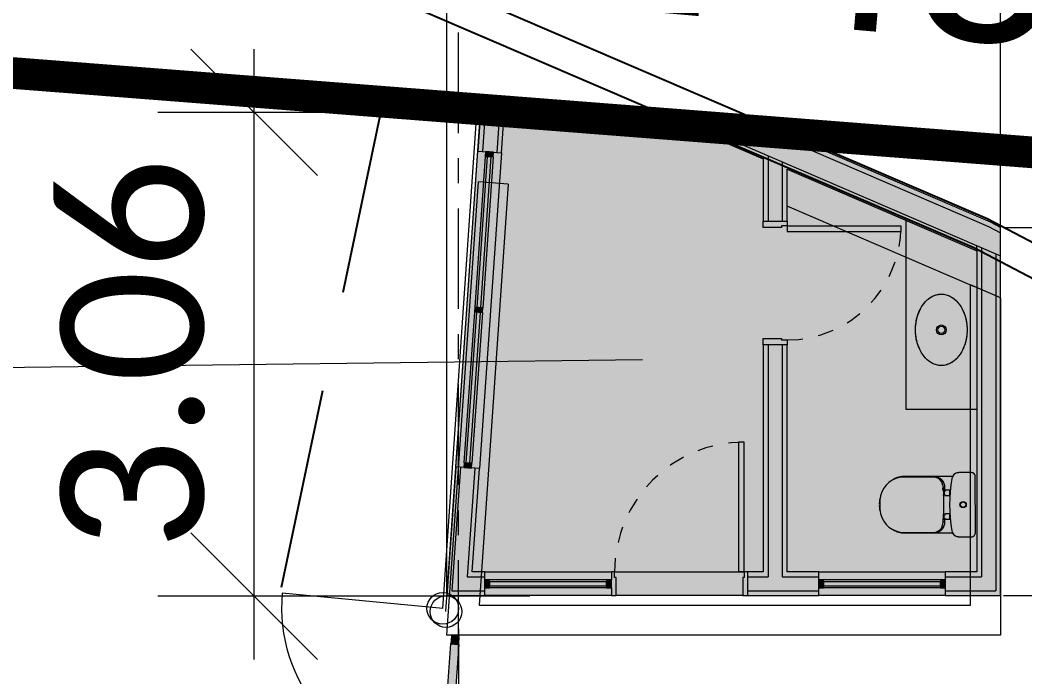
# Model space of a CAD drawing. Header units: metres. Extents: x 1156 to 2335, y -13 to 268.
# Drawn here: x 1241.93 to 1248.28, y 226 to 230.15 of the extents above; entities that cross this region are included whole.
import ezdxf

# ---------------------------------------------------------------- set-up
doc = ezdxf.new("R2010")
doc.units = ezdxf.units.M
doc.header["$LTSCALE"] = 0.05
doc.header["$PDMODE"] = 1
for name, pattern in [('_Tracejado médio', [0.004, 0.003, -0.001]), ('Contínua', [0]), ('DASHEDX2', [38.1, 25.4, -12.7]), ('Grid Line', [0.022225, 0.0127, -0.003175, 0.003175, -0.003175]), ('IMPORT-Linha de eixo - Traço e ponto', [1500, 1125, -187.5, 0, -187.5])]:
    doc.linetypes.add(name, pattern=pattern)
doc.layers.get('0').update_dxf_attribs({"lineweight": 0})
doc.layers.get('Defpoints').update_dxf_attribs({"lineweight": 15})
for name, color, linetype, lineweight in [('#COTAS', 7, 'Continuous', 18), ('A-DETL-3', 7, 'Continuous', 15), ('A-DOOR', 7, 'Continuous', 9), ('A-DOOR-2', 7, 'Continuous', 5), ('A-DOOR-HDLN', 7, '_Tracejado médio', 5), ('A-FLOR', 7, 'Continuous', 9), ('A-GLAZ-CURT', 7, 'Continuous', 5), ('A-GLAZ-CWMG', 7, 'Continuous', 5), ('A-GLAZ-CWMG-2', 7, 'Continuous', 9), ('A-WALL', 7, 'Continuous', 9), ('ARQ_PAREDE', 3, 'Continuous', 5), ('I-WALL', 7, 'Continuous', 9), ('I-WALL-1', 7, 'Continuous', 15), ('maquina', 3, 'Continuous', 20), ('P-SANR-FIXT', 7, 'Continuous', 9)]:
    doc.layers.add(name, color=color, linetype=linetype, lineweight=lineweight)
for name, color, linetype, lineweight, true_color in [('A-DOOR-1', 7, 'Continuous', 5, 0xc0c0c0), ('A-GLAZ-CURT-1', 7, 'Continuous', 5, 0x74756c), ('A-GLAZ-CWMG-1', 7, 'Continuous', 5, 0x74756c), ('A-GLAZ-CWMG-3', 7, 'Continuous', 5, 0xc0c0c0), ('A-WALL-PATT-1', 7, 'Continuous', 15, 0xb0b0b0), ('A-WALL-PATT-2', 7, 'Continuous', 5, 0xb0b0b0), ('CONTAINER_dwg-1', 9, 'Continuous', 5, 0x808080), ('MV_CHM_EIXOS_2D-1', 9, 'IMPORT-Linha de eixo - Traço e ponto', 5, 0x808080), ('S-GRID-1', 7, 'Grid Line', 5, 0x0080c0)]:
    doc.layers.add(name, color=color, linetype=linetype, lineweight=lineweight, true_color=true_color)
for name, color, linetype in [('ARQ_RUA', 2, 'Continuous'), ('Muro azimute', 5, 'Continuous'), ('talude', 2, 'Continuous')]:
    doc.layers.add(name, color=color, linetype=linetype)
doc.styles.add('Calibri', font='calibri.ttf', dxfattribs={"height": 0.9})
doc.styles.add('PDF Arial', font='arial.ttf')
doc.dimstyles.new('_Linear__M_MM_1_8mm', dxfattribs={"dimscale": 0.3048, "dimtxt": 0.9, "dimasz": 2.624672, "dimexe": 2, "dimexo": 0.0625, "dimgap": 1, "dimtad": 1, "dimrnd": 0.001, "dimzin": 0, "dimdsep": 46, "dimtxsty": 'Calibri', "dimblk1": 'OBLIQUE', "dimblk2": 'OBLIQUE', "dimsah": 1, "dimcen": 0.09, "dimdle": 1.312336, "dimclrd": 1, "dimclre": 1, "dimclrt": 1, "dimazin": 0, "dimtfac": 1, "dimtix": 1, "dimtmove": 0, "dimatfit": 3, "dimfxl": 0.1, "dimtvp": 1, "dimtolj": 1, "dimtzin": 0, "dimlwd": 5, "dimlwe": 5, "dimarcsym": 2})

# ---------------------------------------------------------------- blocks, each defined once
blk = doc.blocks.new('A$C9e43eeee')
at = {"layer": 'Muro azimute', "color": 7, "lineweight": 50}
blk.add_line((86.9643, 205.088), (40.8337, 208.6763), dxfattribs=at)
blk = doc.blocks.new('A$C1ef3e068')
at = {"layer": 'Muro azimute', "color": 4, "const_width": 0.2}
blk.add_lwpolyline([(44.8891, 212.8593), (91.0198, 209.271), (106.6474, 204.4458), (129.8381, 194.9376), (154.7782, 186.6407), (178.1045, 178.2774), (188.389, 170.4196), (196.2125, 160.9886), (203.9098, 143.6997), (222.9501, 110.088)], dxfattribs=at)
at = {"layer": 'Muro azimute', "color": 252, "lineweight": 0}
blk.add_blockref('A$C9e43eeee', (4.0555, 4.183), dxfattribs=at)
at = {"layer": 'Muro azimute', "color": 7, "lineweight": 0, "style": 'PDF Arial'}
blk.add_text('AZ 91º52\'45" D=46,27m', height=1.2, rotation=354.97442, dxfattribs=at).set_placement((60.5293, 212.409))
blk = doc.blocks.new('Rectangular Mullion - 50mm x 50mm aluminio-4216640-Térreo')
at = {"layer": 'A-GLAZ-CWMG-1'}
blk.add_hatch(color=256, dxfattribs=at).paths.add_polyline_path([(5.9392, 33.3753), (6.0017, 34.2731), (5.9518, 34.2766), (5.8893, 33.3787), (5.9262, 33.3762)])
at = {"layer": 'A-GLAZ-CWMG'}
for p, q in [((5.8893, 33.3787), (5.9518, 34.2766)), ((6.0017, 34.2731), (5.9392, 33.3753)), ((5.9518, 34.2766), (6.0017, 34.2731)), ((5.9392, 33.3753), (5.8893, 33.3787))]:
    blk.add_line(p, q, dxfattribs=at)
blk = doc.blocks.new('Rectangular Mullion - 50mm x 50mm aluminio-4218254-Térreo')
at = {"layer": 'A-GLAZ-CWMG-1'}
blk.add_hatch(color=256, dxfattribs=at).paths.add_polyline_path([(-0.05, 0.025), (0, 0.025), (0, -0.025), (-0.05, -0.025), (-0.05, 0.0125)])
at = {"layer": 'A-GLAZ-CWMG'}
for p, q in [((-0.05, -0.025), (-0.05, 0.025)), ((-0.05, 0.025), (0, 0.025)), ((0, 0.025), (0, -0.025)), ((0, -0.025), (-0.05, -0.025))]:
    blk.add_line(p, q, dxfattribs=at)
blk = doc.blocks.new('CONTAINER_dwg-4297997-Térreo')
at = {"layer": 'MV_CHM_EIXOS_2D-1', "flags": 128}
blk.add_lwpolyline([(0, 33.9115), (0, 32.9115), (0, 4.76)], dxfattribs=at)
blk = doc.blocks.new('A$C48630bea')
at = {"layer": 'A-DETL-3'}
blk.add_line((23.9807, 100.8157), (25.1634, 100.3075), dxfattribs=at)
at = {"layer": 'I-WALL'}
for p, q in [((21.8315, 98.1038), (22.0309, 100.9674)), ((22.2203, 100.9526), (22.0309, 100.9674)), ((22.2203, 100.9526), (22.0352, 98.2938)), ((25.1415, 98.2938), (25.1415, 100.317)), ((25.3315, 100.2353), (25.1415, 100.317)), ((25.3315, 100.2353), (25.3315, 98.1038)), ((22.0352, 98.2938), (25.1415, 98.2938)), ((25.3315, 98.1038), (21.8315, 98.1038))]:
    blk.add_line(p, q, dxfattribs=at)
at = {"layer": 'A-GLAZ-CWMG'}
blk.add_blockref('Rectangular Mullion - 50mm x 50mm aluminio-4216640-Térreo', (15.9053, 63.7735), dxfattribs=at)
at = {"layer": 'A-GLAZ-CWMG', "extrusion": (0, 0, -1), "rotation": 93.98327026628105}
blk.add_blockref('Rectangular Mullion - 50mm x 50mm aluminio-4218254-Térreo', (-21.8856, 98.0982), dxfattribs=at)
at = {"layer": 'CONTAINER_dwg-1'}
blk.add_blockref('CONTAINER_dwg-4297997-Térreo', (21.9053, 64.2335), dxfattribs=at)
blk = doc.blocks.new('_DOR-___-Madeira 1Folha s batente - 70x210-4205296-Portaria')
at = {"layer": 'A-DOOR'}
for p, q in [((-0.39, 0.075), (-0.35, 0.075)), ((-0.35, 0.075), (-0.35, -0.04)), ((0.35, 0.075), (0.39, 0.075)), ((0.35, -0.04), (0.35, 0.075)), ((-0.36, -0.04), (-0.36, -0.075)), ((-0.35, -0.04), (-0.36, -0.04)), ((0.36, -0.04), (0.35, -0.04)), ((0.36, -0.075), (0.36, -0.04)), ((-0.36, -0.075), (-0.39, -0.075)), ((0.39, -0.075), (0.36, -0.075))]:
    blk.add_line(p, q, dxfattribs=at)
at = {"layer": 'A-DOOR-1'}
for p, q in [((0.325, -0.075), (0.325, -0.795)), ((0.36, -0.075), (0.325, -0.075)), ((0.36, -0.075), (0.36, -0.795)), ((0.36, -0.795), (0.325, -0.795))]:
    blk.add_line(p, q, dxfattribs=at)
at = {"layer": 'A-DOOR-HDLN'}
blk.add_arc((0.36, -0.075), 0.72, 180, 270, dxfattribs=at)
blk = doc.blocks.new('Deca_Bacia Sanitaria Vogue Plus_P_505_Caixa Acoplada - P_505_Branco Gelo GE17_Acionamento Simples 6lpf-4101059-Portaria')
at = {"layer": 'P-SANR-FIXT'}
for p, q in [((9.1395, 35.1274), (9.1414, 35.1274)), ((9.222, 35.1275), (9.142, 35.1275)), ((8.992, 35.0996), (8.7946, 35.0996)), ((8.8001, 35.1057), (9.1034, 35.1057)), ((9.2462, 34.7454), (9.2461, 35.1047)), ((9.0408, 35.0456), (9.0424, 35.032)), ((9.0411, 35.031), (9.0534, 35.031)), ((9.0428, 35.0116), (9.0411, 35.031)), ((9.0424, 35.032), (9.0459, 34.9901)), ((9.0424, 35.032), (9.0534, 35.032)), ((9.0443, 35.0116), (9.0428, 35.0116)), ((9.0441, 35.0111), (9.0521, 35.0111)), ((9.0443, 35.0116), (9.0534, 35.0116)), ((9.0459, 34.9902), (9.0541, 34.9901)), ((9.052, 35.0092), (9.05, 35.008)), ((9.05, 35.008), (9.05, 34.9901)), ((9.052, 35.0111), (9.0534, 35.0111)), ((9.052, 35.0093), (9.052, 35.0111)), ((9.0541, 35.0093), (9.052, 35.0093)), ((9.0534, 35.0111), (9.0534, 35.0325)), ((9.0541, 35.0168), (9.0541, 35.0093)), ((9.0856, 35.0168), (9.0541, 35.0168)), ((9.0541, 34.9901), (9.0541, 34.9831)), ((9.0856, 34.9831), (9.0856, 35.0168)), ((9.0541, 34.9831), (9.0856, 34.9831)), ((9.0541, 34.8666), (9.0541, 34.8595)), ((9.0856, 34.8666), (9.0541, 34.8666)), ((9.0856, 34.8329), (9.0856, 34.8666)), ((9.0408, 34.804), (9.0424, 34.8176)), ((9.0428, 34.838), (9.0411, 34.8186)), ((9.0411, 34.8186), (9.0534, 34.8186)), ((9.0424, 34.8176), (9.0459, 34.8594)), ((9.0424, 34.8176), (9.0534, 34.8176)), ((9.0443, 34.838), (9.0428, 34.838)), ((9.0441, 34.8385), (9.0521, 34.8385)), ((9.0443, 34.838), (9.0534, 34.838)), ((9.0541, 34.8595), (9.0459, 34.8594)), ((9.05, 34.8416), (9.05, 34.8595)), ((9.052, 34.8404), (9.05, 34.8416)), ((9.052, 34.8404), (9.0541, 34.8404)), ((9.052, 34.8385), (9.052, 34.8404)), ((9.0534, 34.8385), (9.052, 34.8385)), ((9.0534, 34.8168), (9.0534, 34.8385)), ((9.0541, 34.8404), (9.0541, 34.8329)), ((9.0541, 34.8329), (9.0856, 34.8329)), ((8.7946, 34.75), (8.9959, 34.75)), ((9.1034, 34.7443), (8.8001, 34.7443)), ((9.1414, 34.7226), (9.1395, 34.7226)), ((9.142, 34.7225), (9.222, 34.7225))]:
    blk.add_line(p, q, dxfattribs=at)
for radius in [0.02, 0.017]:
    blk.add_circle((9.1692, 34.925), radius, dxfattribs=at)
for centre, radius, start, end in [((9.142, 35.0824), 0.0451, 90, 148.84707), ((9.142, 35.0824), 0.0451, 121.01906, 129.76597), ((9.142, 35.0824), 0.0451, 107.10505, 114.50103), ((9.142, 35.0824), 0.0451, 93.19105, 99.78117), ((9.2212, 35.1024), 0.0251, 5.14664, 88.21537), ((9.2212, 35.1024), 0.0251, 79.81526, 83.63597), ((9.2212, 35.1024), 0.0251, 64.84848, 69.07388), ((9.2212, 35.1024), 0.0251, 49.88169, 54.41908), ((9.2212, 35.1024), 0.0251, 34.9149, 39.55408), ((8.7946, 34.9494), 0.1502, 90, 168), ((8.9813, 35.0402), 0.0594, 32.54973, 89.45027), ((8.9896, 35.0358), 0.0639, 357.09064, 87.84258), ((8.9788, 35.0386), 0.0624, 6.42649, 32.54973), ((10.0771, 34.925), 0.9934, 170.4423, 189.55769), ((10.0771, 34.925), 0.9934, 170.4423, 189.55769), ((9.1418, 35.0825), 0.0449, 148.79773, 170.4423), ((9.1418, 35.0825), 0.0449, 148.79773, 170.4423), ((9.142, 35.0824), 0.0451, 134.93307, 148.84707), ((9.2212, 35.1024), 0.0251, 19.94812, 24.0136), ((8.0277, 34.9248), 1.0203, 356.32965, 3.67594), ((8.9103, 34.9248), 0.2686, 168, 192), ((8.7946, 34.9002), 0.1502, 192, 270), ((8.9896, 34.8136), 0.0639, 275.6164, 2.90936), ((8.9788, 34.811), 0.0624, 327.45027, 353.57351), ((8.9813, 34.8094), 0.0594, 270.54973, 327.45027), ((9.1418, 34.7675), 0.0449, 189.55769, 211.20468), ((9.1418, 34.7675), 0.0449, 189.55769, 211.20468), ((9.142, 34.7676), 0.0451, 211.15293, 225.06693), ((9.142, 34.7676), 0.0451, 211.15293, 270), ((9.2212, 34.7475), 0.0251, 271.78404, 355.03111), ((9.2212, 34.7475), 0.0251, 335.77541, 340.05188), ((9.142, 34.7676), 0.0451, 230.23403, 238.98094), ((9.142, 34.7676), 0.0451, 245.49897, 252.89495), ((9.142, 34.7676), 0.0451, 260.26464, 266.80895), ((9.2212, 34.7475), 0.0251, 276.35241, 280.18474), ((9.2212, 34.7475), 0.0251, 290.91972, 295.15152), ((9.2212, 34.7475), 0.0251, 305.57009, 310.11831), ((9.2212, 34.7475), 0.0251, 320.40208, 325.0851)]:
    blk.add_arc(centre, radius, start, end, dxfattribs=at)
for points, knots in [([(8.7105, 35.0743), (8.7129, 35.0762), (8.7181, 35.0799), (8.7262, 35.0851), (8.7348, 35.0899), (8.7437, 35.0941), (8.7528, 35.0977), (8.7651, 35.1016), (8.7807, 35.1048), (8.7936, 35.1057), (8.8001, 35.1057)], [-0.1905645, -0.1905645, -0.1905645, -0.1905645, -0.1730769, -0.1538462, -0.1346154, -0.1153846, -0.0961538, -0.0769231, -0.0384615, 0, 0, 0, 0]), ([(8.6411, 34.929), (8.6412, 34.9313), (8.6414, 34.9373), (8.6421, 34.9468), (8.6434, 34.956), (8.6444, 34.9617), (8.6448, 34.9638)], [-0.4929923, -0.4929923, -0.4929923, -0.4929923, -0.48076923, -0.46153846, -0.44230769, -0.43108276, -0.43108276, -0.43108276, -0.43108276]), ([(8.6447, 34.8865), (8.6443, 34.8885), (8.6434, 34.8941), (8.6421, 34.9032), (8.6414, 34.9126), (8.6412, 34.9184), (8.6411, 34.9206)], [-0.56829575, -0.56829575, -0.56829575, -0.56829575, -0.55769231, -0.53846154, -0.51923077, -0.50764956, -0.50764956, -0.50764956, -0.50764956]), ([(8.8001, 34.7443), (8.792, 34.7443), (8.7799, 34.7453), (8.7643, 34.7487), (8.7528, 34.7523), (8.7414, 34.7568), (8.7304, 34.7624), (8.721, 34.7681), (8.7153, 34.7721), (8.713, 34.7738)], [-1, -1, -1, -1, -0.9519231, -0.9278846, -0.9038462, -0.8798077, -0.8557692, -0.8317308, -0.8154522, -0.8154522, -0.8154522, -0.8154522])]:
    blk.add_open_spline(points, degree=3, knots=knots, dxfattribs=at)
blk = doc.blocks.new('Deca_Cuba de Embutir Universal Oval_L_37 - L_37_17_Branco Gelo GE17-4205564-Portaria')
at = {"layer": 'P-SANR-FIXT'}
for radius in [0.031, 0.0225]:
    blk.add_circle((0.0002, 0), radius, dxfattribs=at)
for points in [[(-0.2255, 0), (-0.2254, 0.0051), (-0.2248, 0.0151), (-0.222, 0.0298), (-0.2173, 0.0443), (-0.2107, 0.0586), (-0.2025, 0.0722), (-0.1941, 0.0832), (-0.1867, 0.0916), (-0.1787, 0.0997), (-0.1678, 0.1094), (-0.1556, 0.1183), (-0.1454, 0.1248), (-0.1346, 0.1311), (-0.1204, 0.1383), (-0.1026, 0.1456), (-0.0868, 0.1508), (-0.0739, 0.1543), (-0.0608, 0.1573), (-0.0474, 0.1597), (-0.0338, 0.1615), (-0.0231, 0.1624), (-0.0119, 0.1631), (0, 0.1633), (0.0119, 0.1631), (0.0236, 0.1624), (0.0352, 0.1613), (0.0469, 0.1597), (0.0584, 0.1577), (0.0697, 0.1553), (0.0808, 0.1525), (0.0917, 0.1492), (0.1024, 0.1455), (0.1128, 0.1414), (0.1228, 0.137), (0.1326, 0.1321), (0.142, 0.1269), (0.1509, 0.1214), (0.1595, 0.1155), (0.1676, 0.1093), (0.1753, 0.1027), (0.1825, 0.096), (0.1891, 0.089), (0.1953, 0.0817), (0.201, 0.0741), (0.2061, 0.0664), (0.2106, 0.0586), (0.2158, 0.0478), (0.2209, 0.034), (0.2246, 0.0172), (0.2254, 0.0058), (0.2255, 0)], [(0.2255, 0), (0.2254, -0.0051), (0.2248, -0.0151), (0.222, -0.0298), (0.2173, -0.0443), (0.2107, -0.0586), (0.2025, -0.0722), (0.1941, -0.0832), (0.1867, -0.0916), (0.1787, -0.0997), (0.1678, -0.1094), (0.1556, -0.1183), (0.1454, -0.1248), (0.1346, -0.1311), (0.1204, -0.1383), (0.1026, -0.1456), (0.0868, -0.1508), (0.0739, -0.1543), (0.0608, -0.1573), (0.0474, -0.1597), (0.0338, -0.1615), (0.0231, -0.1624), (0.0119, -0.1631), (0, -0.1633), (-0.0119, -0.1631), (-0.0236, -0.1624), (-0.0352, -0.1613), (-0.0469, -0.1597), (-0.0584, -0.1577), (-0.0697, -0.1553), (-0.0808, -0.1525), (-0.0917, -0.1492), (-0.1024, -0.1455), (-0.1128, -0.1414), (-0.1228, -0.137), (-0.1326, -0.1321), (-0.142, -0.1269), (-0.1509, -0.1214), (-0.1595, -0.1155), (-0.1676, -0.1093), (-0.1753, -0.1027), (-0.1825, -0.096), (-0.1891, -0.089), (-0.1953, -0.0817), (-0.201, -0.0741), (-0.2061, -0.0664), (-0.2106, -0.0586), (-0.2158, -0.0478), (-0.2209, -0.034), (-0.2246, -0.0172), (-0.2254, -0.0058), (-0.2255, 0)]]:
    blk.add_open_spline(points, degree=3, knots=[-1, -1, -1, -1, -0.970833, -0.941667, -0.9125, -0.883333, -0.854167, -0.825, -0.810417, -0.795833, -0.766667, -0.7375, -0.722917, -0.708333, -0.679167, -0.65, -0.620833, -0.60625, -0.591667, -0.5625, -0.547917, -0.533333, -0.516667, -0.5, -0.483333, -0.466667, -0.45, -0.433333, -0.416667, -0.4, -0.383333, -0.366667, -0.35, -0.333333, -0.316667, -0.3, -0.283333, -0.266667, -0.25, -0.233333, -0.216667, -0.2, -0.183333, -0.166667, -0.15, -0.133333, -0.116667, -0.1, -0.066667, -0.033333, 0, 0, 0, 0], dxfattribs=at)
blk = doc.blocks.new('System Panel - Glazed 2-4215367-Portaria')
at = {"layer": 'A-GLAZ-CURT-1'}
for p, q in [((0.37, 0.0125), (-0.37, 0.0125)), ((-0.37, 0.0125), (-0.37, -0.0125)), ((0.37, -0.0125), (0.37, 0.0125)), ((-0.37, -0.0125), (0.37, -0.0125))]:
    blk.add_line(p, q, dxfattribs=at)
blk = doc.blocks.new('Rectangular Mullion - 30mm x 50mm aluminio-4215225-Portaria')
at = {"layer": 'A-GLAZ-CWMG-1'}
h = blk.add_hatch(color=256, dxfattribs=at)
h.paths.add_polyline_path([(9.0262, 34.4003), (9.0262, 34.4128), (8.2862, 34.4128), (8.2862, 34.4003), (8.7324, 34.4003)])
h.paths.add_polyline_path([(8.7324, 34.4378), (9.0262, 34.4378), (9.0262, 34.4503), (8.2862, 34.4503), (8.2862, 34.4378)])
at = {"layer": 'A-GLAZ-CWMG'}
for p, q in [((9.0262, 34.4503), (8.2862, 34.4503)), ((9.0262, 34.4003), (8.2862, 34.4003))]:
    blk.add_line(p, q, dxfattribs=at)
blk = doc.blocks.new('Rectangular Mullion - 30mm x 50mm aluminio-4215336-Portaria')
at = {"layer": 'A-GLAZ-CWMG-2'}
blk.add_hatch(color=256, dxfattribs=at).paths.add_polyline_path([(0, 0.025), (0, -0.025), (-0.03, -0.025), (-0.03, 0.025)])
at = {"layer": 'A-GLAZ-CWMG-3'}
for p, q in [((-0.03, 0.025), (0, 0.025)), ((-0.03, -0.025), (-0.03, 0.025)), ((0, 0.025), (0, -0.025)), ((0, -0.025), (-0.03, -0.025))]:
    blk.add_line(p, q, dxfattribs=at)
blk = doc.blocks.new('Rectangular Mullion - 30mm x 50mm aluminio-4215337-Portaria')
at = {"layer": 'A-GLAZ-CWMG-2'}
blk.add_hatch(color=256, dxfattribs=at).paths.add_polyline_path([(-0.03, 0.025), (-0.03, -0.025), (0, -0.025), (0, 0.025)])
at = {"layer": 'A-GLAZ-CWMG-3'}
for p, q in [((0, 0.025), (-0.03, 0.025)), ((-0.03, 0.025), (-0.03, -0.025)), ((0, -0.025), (0, 0.025)), ((-0.03, -0.025), (0, -0.025))]:
    blk.add_line(p, q, dxfattribs=at)
blk = doc.blocks.new('System Panel - Glazed 2-4218411-Portaria')
at = {"layer": 'A-GLAZ-CURT-1'}
for p, q in [((0.4775, 0.0125), (-0.4775, 0.0125)), ((-0.4775, 0.0125), (-0.4775, -0.0125)), ((0.4775, -0.0125), (0.4775, 0.0125)), ((-0.4775, -0.0125), (0.4775, -0.0125))]:
    blk.add_line(p, q, dxfattribs=at)
blk = doc.blocks.new('Rectangular Mullion - 30mm x 50mm aluminio-4103460-Portaria')
at = {"layer": 'A-GLAZ-CWMG-1'}
h = blk.add_hatch(color=256, dxfattribs=at)
h.paths.add_polyline_path([(6.0646, 35.1865), (6.131, 36.1392), (6.1184, 36.1392), (6.0522, 35.1874)])
h.paths.add_polyline_path([(6.0272, 35.1891), (6.0936, 36.1418), (6.081, 36.1418), (6.0147, 35.19)])
at = {"layer": 'A-GLAZ-CWMG'}
for p, q in [((6.0811, 36.1426), (6.0147, 35.19)), ((6.131, 36.1392), (6.0646, 35.1865))]:
    blk.add_line(p, q, dxfattribs=at)
blk = doc.blocks.new('Rectangular Mullion - 30mm x 50mm aluminio-4218412-Portaria')
at = {"layer": 'A-GLAZ-CWMG-2'}
blk.add_hatch(color=256, dxfattribs=at).paths.add_polyline_path([(-0.03, 0.025), (0, 0.025), (0, -0.025), (-0.03, -0.025)])
at = {"layer": 'A-GLAZ-CWMG-3'}
for p, q in [((-0.03, 0.025), (0, 0.025)), ((-0.03, -0.025), (-0.03, 0.025)), ((0, 0.025), (0, -0.025)), ((0, -0.025), (-0.03, -0.025))]:
    blk.add_line(p, q, dxfattribs=at)
blk = doc.blocks.new('Rectangular Mullion - 30mm x 50mm aluminio-4218413-Portaria')
at = {"layer": 'A-GLAZ-CWMG-2'}
blk.add_hatch(color=256, dxfattribs=at).paths.add_polyline_path([(0, 0.025), (-0.03, 0.025), (-0.03, -0.025), (0, -0.025)])
at = {"layer": 'A-GLAZ-CWMG-3'}
for p, q in [((0, 0.025), (-0.03, 0.025)), ((-0.03, 0.025), (-0.03, -0.025)), ((0, -0.025), (0, 0.025)), ((-0.03, -0.025), (0, -0.025))]:
    blk.add_line(p, q, dxfattribs=at)
blk = doc.blocks.new('_DOR-___-MetálicaVidroVeneziana-1Folha - PA5-80X220-4214841-Portaria')
at = {"layer": 'A-DOOR-2'}
h = blk.add_hatch(color=256, dxfattribs=at)
h.paths.add_polyline_path([(0.4, -0.075), (0.43, -0.075), (0.43, 0.075), (0.41, 0.075), (0.41, 0.04), (0.4, 0.04)])
h.paths.add_polyline_path([(-0.43, -0.075), (-0.4, -0.075), (-0.4, 0.04), (-0.41, 0.04), (-0.41, 0.075), (-0.43, 0.075), (-0.43, -0.025)])
at = {"layer": 'A-DOOR'}
for p, q in [((-0.43, 0.075), (-0.43, 0.025)), ((-0.41, 0.075), (-0.43, 0.075)), ((-0.41, 0.04), (-0.41, 0.075)), ((0.43, 0.075), (0.41, 0.075)), ((0.41, 0.075), (0.41, 0.04)), ((-0.4, 0.04), (-0.41, 0.04)), ((-0.4, -0.075), (-0.4, 0.04)), ((0.41, 0.04), (0.4, 0.04)), ((0.4, 0.04), (0.4, -0.075)), ((-0.43, -0.025), (-0.43, -0.075)), ((-0.43, -0.075), (-0.4, -0.075)), ((0.4, -0.075), (0.43, -0.075))]:
    blk.add_line(p, q, dxfattribs=at)
at = {"layer": 'A-DOOR-1'}
for p, q in [((0.375, 0.075), (0.375, 0.895)), ((0.41, 0.895), (0.375, 0.895)), ((0.41, 0.075), (0.41, 0.895)), ((0.41, 0.075), (0.375, 0.075))]:
    blk.add_line(p, q, dxfattribs=at)
at = {"layer": 'A-DOOR-HDLN'}
blk.add_arc((0.41, 0.075), 0.82, 90, 180, dxfattribs=at)
blk = doc.blocks.new('System Panel - Glazed 2-4215226-Portaria')
at = {"layer": 'A-GLAZ-CURT-1'}
for p, q in [((0.37, 0.0125), (-0.37, 0.0125)), ((-0.37, 0.0125), (-0.37, -0.0125)), ((0.37, -0.0125), (0.37, 0.0125)), ((-0.37, -0.0125), (0.37, -0.0125))]:
    blk.add_line(p, q, dxfattribs=at)
blk = doc.blocks.new('Rectangular Mullion - 30mm x 50mm aluminio-4212932-Portaria')
at = {"layer": 'A-GLAZ-CWMG-2'}
blk.add_hatch(color=256, dxfattribs=at).paths.add_polyline_path([(-0.03, 0.025), (-0.03, -0.025), (0, -0.025), (0, 0.025)])
at = {"layer": 'A-GLAZ-CWMG-3'}
for p, q in [((0, 0.025), (-0.03, 0.025)), ((-0.03, 0.025), (-0.03, -0.025)), ((0, -0.025), (0, 0.025)), ((-0.03, -0.025), (0, -0.025))]:
    blk.add_line(p, q, dxfattribs=at)
blk = doc.blocks.new('Rectangular Mullion - 30mm x 50mm aluminio-4212931-Portaria')
at = {"layer": 'A-GLAZ-CWMG-2'}
blk.add_hatch(color=256, dxfattribs=at).paths.add_polyline_path([(0, 0.025), (0, -0.025), (-0.03, -0.025), (-0.03, 0.025)])
at = {"layer": 'A-GLAZ-CWMG-3'}
for p, q in [((-0.03, 0.025), (0, 0.025)), ((-0.03, -0.025), (-0.03, 0.025)), ((0, 0.025), (0, -0.025)), ((0, -0.025), (-0.03, -0.025))]:
    blk.add_line(p, q, dxfattribs=at)
blk = doc.blocks.new('Rectangular Mullion - 30mm x 50mm aluminio-4103462-Portaria')
at = {"layer": 'A-GLAZ-CWMG-1'}
h = blk.add_hatch(color=256, dxfattribs=at)
h.paths.add_polyline_path([(6.133, 36.1691), (6.1994, 37.1218), (6.1869, 37.1218), (6.1206, 36.17)])
h.paths.add_polyline_path([(6.0956, 36.1717), (6.162, 37.1244), (6.1494, 37.1244), (6.0832, 36.1726)])
at = {"layer": 'A-GLAZ-CWMG'}
for p, q in [((6.1495, 37.1253), (6.0832, 36.1726)), ((6.1994, 37.1218), (6.133, 36.1691))]:
    blk.add_line(p, q, dxfattribs=at)
blk = doc.blocks.new('Rectangular Mullion - 30mm x 50mm aluminio-4218410-Portaria')
at = {"layer": 'A-GLAZ-CWMG-2'}
blk.add_hatch(color=256, dxfattribs=at).paths.add_polyline_path([(-0.015, 0.025), (0.015, 0.025), (0.015, -0.025), (-0.015, -0.025)])
at = {"layer": 'A-GLAZ-CWMG-3'}
for p, q in [((-0.015, 0.025), (0.015, 0.025)), ((-0.015, -0.025), (-0.015, 0.025)), ((0.015, 0.025), (0.015, -0.025)), ((0.015, -0.025), (-0.015, -0.025))]:
    blk.add_line(p, q, dxfattribs=at)
blk = doc.blocks.new('_OBLIQUE')
at = {"color": 0, "linetype": 'ByBlock'}
blk.add_line((-0.5, -0.5), (0.5, 0.5), dxfattribs=at)
blk = doc.blocks.new('*D1282')
at = {"layer": '#COTAS', "color": 1, "lineweight": 5, "transparency": 16777216}
for p, q in [((1244.6285, 226.529), (1244.6285, 235.0789)), ((1248.1285, 226.529), (1248.1285, 235.0789)), ((1244.2285, 234.4693), (1248.5285, 234.4693))]:
    blk.add_line(p, q, dxfattribs=at)
at = {"layer": 'Defpoints', "color": 0, "transparency": 16777216}
for p in [(1248.1285, 234.4693), (1244.6285, 226.51), (1248.1285, 226.51)]:
    blk.add_point(p, dxfattribs=at)
at = {"layer": '#COTAS', "color": 1, "lineweight": 5, "transparency": 16777216, "xscale": 0.8, "yscale": 0.8, "zscale": 0.8, "rotation": 180}
blk.add_blockref('_OBLIQUE', (1244.6285, 234.4693), dxfattribs=at)
at = {"layer": '#COTAS', "color": 1, "lineweight": 5, "transparency": 16777216, "xscale": 0.8, "yscale": 0.8, "zscale": 0.8}
blk.add_blockref('_OBLIQUE', (1248.1285, 234.4693), dxfattribs=at)
at = {"layer": '#COTAS', "color": 1, "transparency": 16777216, "insert": (1246.3785, 235.2352), "char_height": 0.9, "attachment_point": 5, "style": 'Calibri'}
blk.add_mtext('\\A1;3.50', dxfattribs=at)
blk = doc.blocks.new('*D1283')
at = {"layer": '#COTAS', "color": 1, "lineweight": 5, "transparency": 16777216}
for p, q in [((1249.8727, 228.8363), (1249.8727, 229.6363)), ((1248.1476, 228.8363), (1250.4823, 228.8363)), ((1249.8727, 226.51), (1249.8727, 228.8363)), ((1248.1476, 226.51), (1250.4823, 226.51)), ((1249.8727, 226.51), (1249.8727, 225.71))]:
    blk.add_line(p, q, dxfattribs=at)
at = {"layer": 'Defpoints', "color": 0, "transparency": 16777216}
for p in [(1248.1285, 228.8363), (1249.8727, 228.8363), (1248.1285, 226.51)]:
    blk.add_point(p, dxfattribs=at)
at = {"layer": '#COTAS', "color": 1, "lineweight": 5, "transparency": 16777216, "xscale": 0.8, "yscale": 0.8, "zscale": 0.8}
for p, rotation in [((1249.8727, 228.8363), 270), ((1249.8727, 226.51), 90)]:
    blk.add_blockref('_OBLIQUE', p, dxfattribs=dict(at, rotation=rotation))
at = {"layer": '#COTAS', "color": 1, "transparency": 16777216, "insert": (1249.1068, 227.6732), "char_height": 0.9, "attachment_point": 5, "rotation": 90, "style": 'Calibri'}
blk.add_mtext('\\A1;2.33', dxfattribs=at)
blk = doc.blocks.new('*D1281')
at = {"layer": '#COTAS', "color": 1, "lineweight": 5, "transparency": 16777216}
for p, q in [((1243.4109, 226.1061), (1243.4109, 229.9632)), ((1245.3722, 229.5632), (1242.8013, 229.5632)), ((1245.1524, 226.5061), (1242.8013, 226.5061))]:
    blk.add_line(p, q, dxfattribs=at)
at = {"layer": 'Defpoints', "color": 0, "transparency": 16777216}
for p in [(1243.4109, 229.5632), (1245.3913, 229.5632), (1245.1714, 226.5061, -82.3026)]:
    blk.add_point(p, dxfattribs=at)
at = {"layer": '#COTAS', "color": 1, "lineweight": 5, "transparency": 16777216, "xscale": 0.8, "yscale": 0.8, "zscale": 0.8}
for p, rotation in [((1243.4109, 229.5632), 90), ((1243.4109, 226.5061), 270)]:
    blk.add_blockref('_OBLIQUE', p, dxfattribs=dict(at, rotation=rotation))
at = {"layer": '#COTAS', "color": 1, "transparency": 16777216, "insert": (1242.645, 228.0346), "char_height": 0.9, "attachment_point": 5, "rotation": 90, "style": 'Calibri'}
blk.add_mtext('\\A1;3.06', dxfattribs=at)

msp = doc.modelspace()

# ---------------------------------------------------------------- hatches: boundary and pattern name
at = {"layer": 'A-WALL-PATT-1'}
h = msp.add_hatch(color=256, dxfattribs=at)
h.paths.add_polyline_path([(1244.6607, 226.54), (1244.7509, 226.54), (1244.8049, 227.3149), (1244.7151, 227.3211)])
h.paths.add_polyline_path([(1244.9608, 229.5538), (1244.871, 229.5608), (1244.854, 229.3163), (1244.9438, 229.31)])
h = msp.add_hatch(color=256, dxfattribs=at)
h.paths.add_polyline_path([(1246.6585, 226.63), (1246.7485, 226.63), (1246.7485, 228.0954), (1246.6585, 228.0954), (1246.6585, 226.66)])
h.paths.add_polyline_path([(1246.7485, 228.8754), (1246.7485, 229.2503), (1246.6585, 229.289), (1246.6585, 228.8754)])
msp.add_hatch(color=256, dxfattribs=at).paths.add_polyline_path([(1248.0085, 226.63), (1248.0985, 226.63), (1248.0985, 228.6702), (1248.0085, 228.7089), (1248.0085, 226.66)])
h = msp.add_hatch(color=256, dxfattribs=at)
h.paths.add_polyline_path([(1247.7785, 226.54), (1248.0985, 226.54), (1248.0985, 226.63), (1247.7785, 226.63)])
h.paths.add_polyline_path([(1246.9785, 226.54), (1246.9785, 226.63), (1246.5285, 226.63), (1246.5285, 226.54)])
h.paths.add_polyline_path([(1244.8685, 226.54), (1244.8685, 226.63), (1244.7572, 226.63), (1244.7509, 226.54), (1244.781, 226.54)])
at = {"layer": 'A-WALL-PATT-2'}
for points in [[(1246.7141, 229.4175), (1246.2811, 229.4511), (1247.9912, 228.7163), (1248.0515, 228.8428)], [(1248.1285, 228.6574), (1248.1285, 228.8024), (1248.0515, 228.8428), (1247.9912, 228.7163)]]:
    msp.add_hatch(color=256, dxfattribs=at).paths.add_polyline_path(points)
at = {"layer": 'ARQ_PAREDE', "true_color": 0xf7f281}
h = msp.add_hatch(color=51, dxfattribs=at)
h.dxf.hatch_style = 1
h.paths.add_polyline_path([(1244.6285, 226.51), (1248.1285, 226.51), (1248.1285, 228.8363), (1246.8069, 229.4102), (1244.8411, 229.5632)])

# ---------------------------------------------------------------- linework, layer by layer
at = {"layer": '#COTAS', "color": 1}
msp.add_line((1245.8644, 227.9993), (1241.3318, 227.9441), dxfattribs=at)
at = {"layer": 'A-FLOR'}
for p, q in [((1247.5285, 228.8825, 1.567), (1247.5285, 227.6891, 1.567)), ((1247.5285, 227.6891, 1.567), (1247.9785, 227.6891, 1.567)), ((1245.6885, 226.66, 1.567), (1246.5085, 226.66, 1.567)), ((1246.4985, 226.51, 1.567), (1245.6985, 226.51, 1.567))]:
    msp.add_line(p, q, dxfattribs=at)
for points, knots in [([(1247.7535, 227.9637, 1.567), (1247.733, 227.9637, 1.567), (1247.7022, 227.9718, 1.567), (1247.6646, 227.9987, 1.567), (1247.6393, 228.0265, 1.567), (1247.6183, 228.0609, 1.567), (1247.6024, 228.1005, 1.567), (1247.5926, 228.1439, 1.567), (1247.5893, 228.1891, 1.567), (1247.5926, 228.2344, 1.567), (1247.6024, 228.2777, 1.567), (1247.6183, 228.3174, 1.567), (1247.6393, 228.3518, 1.567), (1247.6646, 228.3795, 1.567), (1247.7022, 228.4065, 1.567), (1247.733, 228.4146, 1.567), (1247.7535, 228.4146, 1.567)], [-3.141593, -3.141593, -3.141593, -3.141593, -2.748894, -2.552544, -2.356194, -2.159845, -1.963495, -1.767146, -1.570796, -1.374447, -1.178097, -0.981748, -0.785398, -0.589049, -0.392699, 0, 0, 0, 0]), ([(1247.7535, 228.4146, 1.567), (1247.774, 228.4146, 1.567), (1247.8048, 228.4065, 1.567), (1247.8424, 228.3795, 1.567), (1247.8677, 228.3518, 1.567), (1247.8888, 228.3174, 1.567), (1247.9046, 228.2777, 1.567), (1247.9144, 228.2344, 1.567), (1247.9177, 228.1891, 1.567), (1247.9144, 228.1439, 1.567), (1247.9046, 228.1005, 1.567), (1247.8888, 228.0609, 1.567), (1247.8677, 228.0265, 1.567), (1247.8424, 227.9987, 1.567), (1247.8048, 227.9718, 1.567), (1247.774, 227.9637, 1.567), (1247.7535, 227.9637, 1.567)], [0, 0, 0, 0, 0.392699, 0.589049, 0.785398, 0.981748, 1.178097, 1.374447, 1.570796, 1.767146, 1.963495, 2.159845, 2.356194, 2.552544, 2.748894, 3.141593, 3.141593, 3.141593, 3.141593])]:
    msp.add_open_spline(points, degree=3, knots=knots, dxfattribs=at)
at = {"layer": 'A-WALL'}
for p, q in [((1244.871, 229.5608, 1.567), (1244.854, 229.3163, 1.567)), ((1244.9608, 229.5538, 1.567), (1244.9438, 229.31, 1.567)), ((1246, 229.5719, 1.567), (1248.1285, 228.6574, 1.567)), ((1246.4459, 229.5327, 1.567), (1248.0515, 228.8428, 1.567)), ((1246.6585, 229.289, 1.567), (1246.6585, 228.8754, 1.567)), ((1246.7485, 229.2503, 1.567), (1246.7485, 228.8754, 1.567)), ((1248.0515, 228.8428, 1.567), (1248.1285, 228.8024, 1.567)), ((1247.9785, 228.6891, 1.567), (1247.9785, 228.7218, 1.567)), ((1248.0085, 228.7089, 1.567), (1248.0085, 226.63, 1.567)), ((1248.0985, 228.6702, 1.567), (1248.0985, 226.54, 1.567)), ((1248.1285, 228.6444, 1.567), (1248.1285, 228.6574, 1.567)), ((1246.6585, 228.0954, 1.567), (1246.6585, 226.63, 1.567)), ((1246.7485, 228.0954, 1.567), (1246.7485, 226.63, 1.567)), ((1244.7151, 227.3211, 1.567), (1244.6607, 226.54, 1.567)), ((1244.8049, 227.3149, 1.567), (1244.7572, 226.63, 1.567)), ((1244.7572, 226.63, 1.567), (1244.8685, 226.63, 1.567)), ((1246.5285, 226.63, 1.567), (1246.6585, 226.63, 1.567)), ((1246.7485, 226.63, 1.567), (1246.9785, 226.63, 1.567)), ((1247.7785, 226.63, 1.567), (1248.0085, 226.63, 1.567)), ((1244.6607, 226.54, 1.567), (1244.8685, 226.54, 1.567)), ((1246.5285, 226.54, 1.567), (1246.9785, 226.54, 1.567)), ((1247.7785, 226.54, 1.567), (1248.0985, 226.54, 1.567))]:
    msp.add_line(p, q, dxfattribs=at)
at = {"layer": 'ARQ_RUA', "color": 1, "linetype": 'DASHEDX2', "elevation": 0.6843}
msp.add_lwpolyline([(1191.4209, -12.973), (1196.3526, 9.7245), (1201.9729, 35.5276), (1209.8763, 71.3373), (1217.6833, 106.8047), (1222.8194, 130.7378), (1226.6724, 148.4832), (1231.7215, 172.1225), (1236.9083, 195.6518), (1240.2039, 210.7866), (1243.1945, 224.6986), (1245.2192, 234.3784)], dxfattribs=at)
at = {"layer": 'I-WALL'}
for p, q in [((1244.6851, 227.3232, 1.567), (1244.8241, 229.3184, 1.567)), ((1244.9737, 229.308, 1.567), (1244.8348, 227.3128, 1.567)), ((1244.8685, 226.66, 1.567), (1245.6685, 226.66, 1.567)), ((1246.9785, 226.66, 1.567), (1247.7785, 226.66, 1.567)), ((1245.6685, 226.51, 1.567), (1244.8685, 226.51, 1.567)), ((1247.7785, 226.51, 1.567), (1246.9785, 226.51, 1.567))]:
    msp.add_line(p, q, dxfattribs=at)
at = {"layer": 'I-WALL-1'}
for p, q in [((1244.8411, 229.5632, 1.567), (1244.8241, 229.3184, 1.567)), ((1244.9737, 229.308, 1.567), (1244.9907, 229.5515, 1.567)), ((1248.0644, 228.87, 1.567), (1246.5414, 229.5243, 1.567)), ((1246.1883, 229.4584, 1.567), (1246.6285, 229.2692, 1.567)), ((1244.8241, 229.3184, 1.567), (1244.9737, 229.308, 1.567)), ((1246.6285, 229.2692, 1.567), (1246.6285, 228.8754, 1.567)), ((1246.7785, 229.2048, 1.567), (1247.9783, 228.6892, 1.567)), ((1246.7785, 228.8754, 1.567), (1246.7785, 229.2048, 1.567)), ((1246.6285, 228.8754, 1.567), (1246.7785, 228.8754, 1.567)), ((1248.1285, 228.8363, 1.567), (1248.0644, 228.87, 1.567)), ((1248.1285, 226.51, 1.567), (1248.1285, 228.8363, 1.567)), ((1247.9783, 228.6892, 1.567), (1247.9785, 228.6891, 1.567)), ((1247.9785, 228.6891, 1.567), (1247.9785, 226.66, 1.567)), ((1246.7785, 228.0954, 1.567), (1246.6285, 228.0954, 1.567)), ((1246.6285, 228.0954, 1.567), (1246.6285, 226.66, 1.567)), ((1246.7785, 226.66, 1.567), (1246.7785, 228.0954, 1.567)), ((1244.6851, 227.3232, 1.567), (1244.6285, 226.51, 1.567)), ((1244.8348, 227.3128, 1.567), (1244.6851, 227.3232, 1.567)), ((1244.7893, 226.66, 1.567), (1244.8348, 227.3128, 1.567)), ((1244.8685, 226.66, 1.567), (1244.7893, 226.66, 1.567)), ((1244.8685, 226.51, 1.567), (1244.8685, 226.66, 1.567)), ((1246.6285, 226.66, 1.567), (1246.5285, 226.66, 1.567)), ((1246.5285, 226.66, 1.567), (1246.5285, 226.51, 1.567)), ((1246.9785, 226.66, 1.567), (1246.7785, 226.66, 1.567)), ((1246.9785, 226.51, 1.567), (1246.9785, 226.66, 1.567)), ((1247.9785, 226.66, 1.567), (1247.7785, 226.66, 1.567)), ((1247.7785, 226.66, 1.567), (1247.7785, 226.51, 1.567)), ((1244.6285, 226.51, 1.567), (1244.8685, 226.51, 1.567)), ((1246.5285, 226.51, 1.567), (1246.9785, 226.51, 1.567)), ((1247.7785, 226.51, 1.567), (1248.1285, 226.51, 1.567))]:
    msp.add_line(p, q, dxfattribs=at)
at = {"layer": 'maquina', "color": 2}
for p, q in [((1244.6033, 226.4298, -80.934), (1244.8211, 229.5832)), ((1244.6233, 226.4098, -79.367), (1244.8411, 229.5632, 1.567)), ((1244.6033, 226.4298, -80.934), (1243.5884, 226.5248, -80.934))]:
    msp.add_line(p, q, dxfattribs=at)
for centre in [(1244.6033, 226.4298, -80.934), (1244.6233, 226.4098, -79.367)]:
    msp.add_circle(centre, 0.1, dxfattribs=at)
msp.add_arc((1244.5844, 226.4337, -80.934), 1, 174.77523, 267.18861, dxfattribs=at)
at = {"layer": 'Muro azimute'}
for points in [[(1286.1981, 219.6636), (1281.7769, 220.2386), (1276.9846, 220.8526), (1272.3529, 221.4416), (1267.2156, 222.1155), (1259.3486, 223.1662), (1255.7203, 224.9244), (1251.8441, 226.8979), (1248.0444, 228.89), (1244.529, 230.4004), (1241.5951, 230.603), (1238.3791, 230.7271), (1233.7566, 230.9071)], [(1233.7503, 230.7072), (1238.3713, 230.5272), (1241.5843, 230.4032), (1244.4813, 230.2032), (1247.9583, 228.7092), (1251.7523, 226.7202), (1255.6313, 224.7452), (1259.2903, 222.9722), (1267.1893, 221.9172), (1272.3273, 221.2432), (1276.9593, 220.6542), (1281.7513, 220.0402), (1286.1723, 219.4652)]]:
    msp.add_lwpolyline(points, dxfattribs=at)
at = {"layer": 'S-GRID-1', "ltscale": 1000}
msp.add_line((1244.7024, 138.3097, 1.567), (1244.7024, 261.7045, 1.567), dxfattribs=at)

# ---------------------------------------------------------------- block references
at = {"layer": 'A-DOOR', "rotation": 90}
msp.add_blockref('_DOR-___-Madeira 1Folha s batente - 70x210-4205296-Portaria', (1246.7035, 228.4854, 1.567), dxfattribs=at)
at = {"layer": 'A-DOOR'}
msp.add_blockref('_DOR-___-MetálicaVidroVeneziana-1Folha - PA5-80X220-4214841-Portaria', (1246.0985, 226.585, 1.567), dxfattribs=at)
at = {"layer": 'A-GLAZ-CURT', "rotation": 86.01672973371893}
for p in [(1244.8636, 228.8069, 1.567), (1244.7952, 227.8243, 1.567)]:
    msp.add_blockref('System Panel - Glazed 2-4218411-Portaria', p, dxfattribs=at)
at = {"layer": 'A-GLAZ-CURT'}
for name, p in [('System Panel - Glazed 2-4215226-Portaria', (1245.2685, 226.585, 1.567)), ('System Panel - Glazed 2-4215367-Portaria', (1247.3785, 226.585, 1.567))]:
    msp.add_blockref(name, p, dxfattribs=at)
at = {"layer": 'A-GLAZ-CWMG', "extrusion": (0, 0, -1)}
for name, p, rotation in [('Rectangular Mullion - 30mm x 50mm aluminio-4218412-Portaria', (-1244.8989, 229.3132, -1.567), 93.98327026628107), ('Rectangular Mullion - 30mm x 50mm aluminio-4218410-Portaria', (-1244.8294, 228.3156, -1.567), 93.98327026628107), ('Rectangular Mullion - 30mm x 50mm aluminio-4212931-Portaria', (-1245.6685, 226.585, -1.567), 180), ('Rectangular Mullion - 30mm x 50mm aluminio-4215336-Portaria', (-1247.7785, 226.585, -1.567), 180)]:
    msp.add_blockref(name, p, dxfattribs=dict(at, rotation=rotation))
at = {"layer": 'A-GLAZ-CWMG'}
for name, p in [('Rectangular Mullion - 30mm x 50mm aluminio-4103462-Portaria', (1238.7224, 192.1597, 1.567)), ('Rectangular Mullion - 30mm x 50mm aluminio-4103460-Portaria', (1238.7224, 192.1597, 1.567)), ('Rectangular Mullion - 30mm x 50mm aluminio-4215225-Portaria', (1236.6124, 192.1597, 1.567)), ('Rectangular Mullion - 30mm x 50mm aluminio-4215225-Portaria', (1238.7224, 192.1597, 1.567))]:
    msp.add_blockref(name, p, dxfattribs=at)
for name, p, rotation in [('Rectangular Mullion - 30mm x 50mm aluminio-4218413-Portaria', (1244.76, 227.318, 1.567), 266.0167297337188), ('Rectangular Mullion - 30mm x 50mm aluminio-4212932-Portaria', (1244.8685, 226.585, 1.567), 180), ('Rectangular Mullion - 30mm x 50mm aluminio-4215337-Portaria', (1246.9785, 226.585, 1.567), 180)]:
    msp.add_blockref(name, p, dxfattribs=dict(at, rotation=rotation))
at = {"layer": 'Muro azimute', "color": 252, "lineweight": 0}
msp.add_blockref('A$C1ef3e068', (1178.8518, 18.3636), dxfattribs=at)
at = {"layer": 'P-SANR-FIXT', "rotation": 270.0000000000001}
msp.add_blockref('Deca_Cuba de Embutir Universal Oval_L_37 - L_37_17_Branco Gelo GE17-4205564-Portaria', (1247.7535, 228.1891, 1.567), dxfattribs=at)
at = {"layer": 'P-SANR-FIXT'}
msp.add_blockref('Deca_Bacia Sanitaria Vogue Plus_P_505_Caixa Acoplada - P_505_Branco Gelo GE17_Acionamento Simples 6lpf-4101059-Portaria', (1238.7224, 192.1597, 1.567), dxfattribs=at)
at = {"layer": 'talude', "linetype": 'Contínua'}
msp.add_blockref('A$C48630bea', (1222.797, 128.1559, 1.567), dxfattribs=at)

# ---------------------------------------------------------------- dimensions: what is measured, and where the dimension line sits
at = {"layer": '#COTAS', "color": 4}
dim = msp.add_linear_dim(base=(1248.1285, 234.4693, 1.567), p1=(1244.6285, 226.51, 1.567), p2=(1248.1285, 226.51, 1.567), dimstyle='_Linear__M_MM_1_8mm', override={"dimpost": '<>'}, dxfattribs=at)
dim.commit()
dim.dimension.update_dxf_attribs({"geometry": '*D1282', "text_midpoint": (1246.3785, 235.2352, 1.567)})
for base, p1, p2, picture, middle in [((1243.4109, 229.5632, 1.567), (1245.1714, 226.5061, -80.7356), (1245.3913, 229.5632, 1.567), '*D1281', (1242.645, 228.0346, 1.567)), ((1249.8727, 228.8363, 1.567), (1248.1285, 226.51, 1.567), (1248.1285, 228.8363, 1.567), '*D1283', (1249.1068, 227.6732, 1.567))]:
    dim = msp.add_linear_dim(base=base, p1=p1, p2=p2, angle=90, dimstyle='_Linear__M_MM_1_8mm', override={"dimpost": '<>'}, dxfattribs=at)
    dim.commit()
    dim.dimension.update_dxf_attribs({"geometry": picture, "text_midpoint": middle})

doc.saveas('drawing.dxf')
